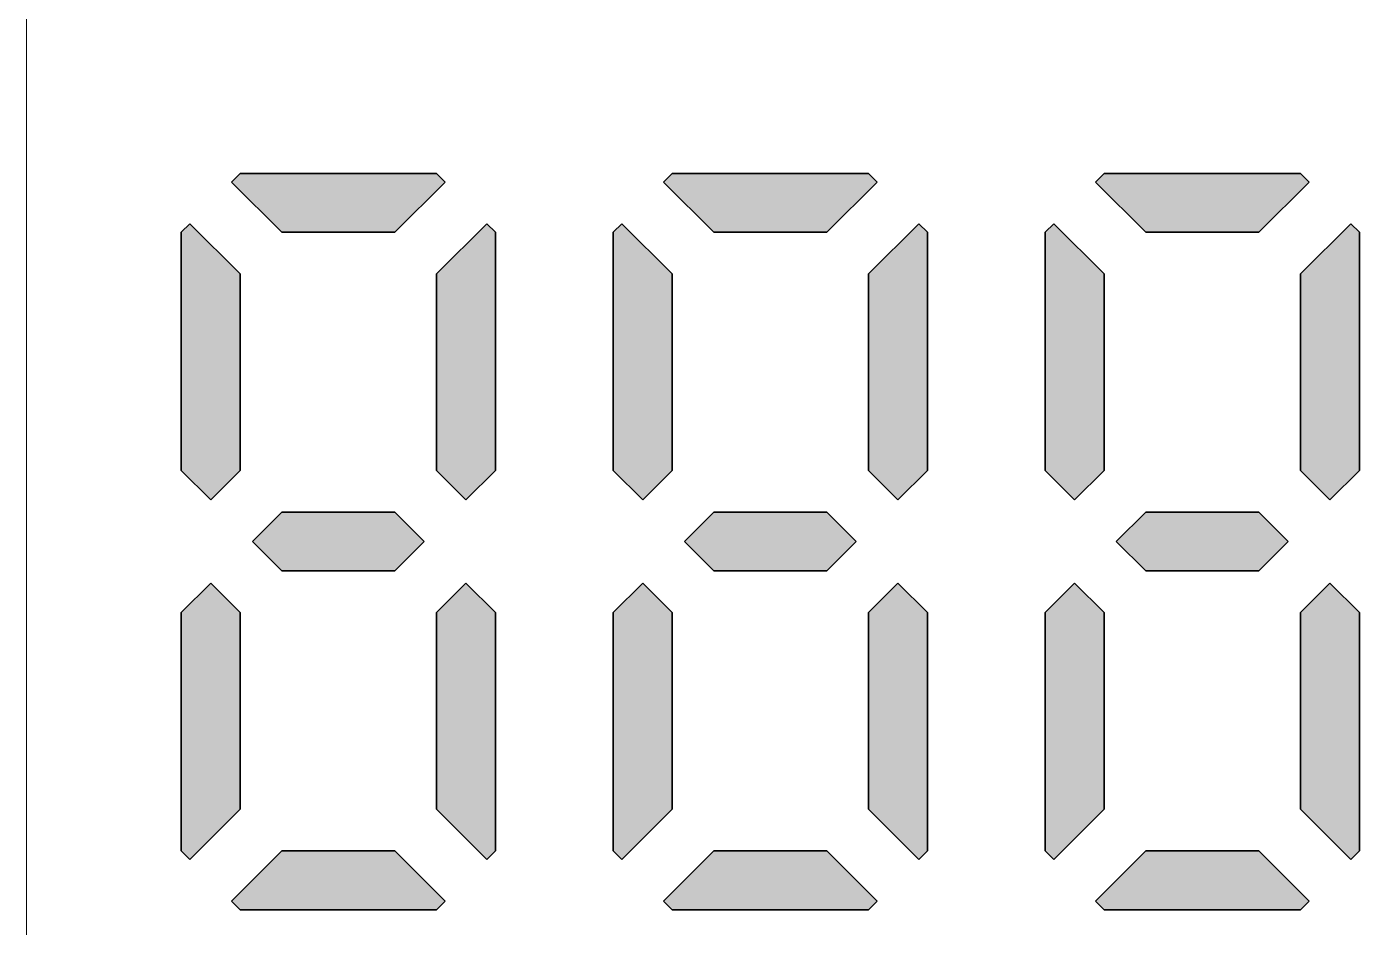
# Model space of a CAD drawing. Header units: millimetres. Extents: x -13 to 383, y -156 to 81.
# Drawn here: x 59.4 to 67.39, y 34.76 to 40.15 of the extents above; entities that cross this region are included whole.
import ezdxf

# ---------------------------------------------------------------- set-up
doc = ezdxf.new("R2010")
doc.units = ezdxf.units.MM
doc.header["$LTSCALE"] = 0.5
doc.layers.get('0').update_dxf_attribs({"lineweight": 18})
doc.layers.add('粗实线层', color=7, linetype='Continuous', lineweight=35)

# ---------------------------------------------------------------- blocks, each defined once
blk = doc.blocks.new('*X6')
at = {"color": 0, "linetype": 'Continuous', "ltscale": 0.5}
blk.add_line((-5.74999999942338, -24.79999999985188), (-5.74999999942338, -1.000000000750532), dxfattribs=at)
blk = doc.blocks.new('*X29')
at = {"layer": '粗实线层', "linetype": 'Continuous'}
h = blk.add_hatch(color=8, dxfattribs=at)
h.paths.add_polyline_path([(-12.22102152960747, -9.7294309351891), (-12.48628218013573, -9.464170284716005), (-12.52227566850348, -9.428176796355643), (-12.47058862970721, -9.37648975755934), (-11.29411803744478, -9.37648975755934), (-11.24243099891083, -9.4281767963557), (-11.5436851378069, -9.729430935189185)], flags=0)
h.paths.add_polyline_path([(-11.29411803770728, -11.15633442878487), (-11.29411803770728, -10.18740916851405), (-11.29411803770716, -9.978998034941839), (-10.99286389886993, -9.677743896396663), (-10.94117686010725, -9.7294309351594), (-10.94117686010736, -11.15633442868221), (-11.11764744880679, -11.33280501737968)], flags=0)
h.paths.add_polyline_path([(-12.22102152973463, -11.7588427063109), (-12.31052441348385, -11.66933982257089), (-12.39749211854382, -11.58237211752001), (-12.22102152973463, -11.40590152880779), (-11.5436851377284, -11.4059015287593), (-11.36721454891199, -11.58237211755753), (-11.54368513767992, -11.7588427063109)], flags=0)
h.paths.add_polyline_path([(-12.82352980730707, -11.1563344286821), (-12.82352980730707, -10.58448149687382), (-12.82352980730707, -9.729430934995236), (-12.77184276854439, -9.677743896396606), (-12.47058862969283, -9.978998035185441), (-12.47058862970721, -11.15633442878482), (-12.64705921840653, -11.33280501737963)], flags=0)
h.paths.add_polyline_path([(-12.82352980730707, -13.43531330012343), (-12.82352980730707, -12.42094101553752), (-12.82352980730707, -12.0084098064365), (-12.64705921860769, -11.83193921773906), (-12.47058862975024, -12.00840980637693), (-12.47058862970721, -13.18574620011157), (-12.77184276854439, -13.48700033872205)], flags=0)
h.paths.add_polyline_path([(-12.52227566850348, -13.73656743876296), (-12.34823218927608, -13.56252395957173), (-12.22102152960747, -13.4353132999295), (-11.5436851379668, -13.43531329995932), (-11.24243099891083, -13.73656743876288), (-11.29411803770716, -13.78825447755926), (-12.47058862970721, -13.78825447755932)], flags=0)
h.paths.add_polyline_path([(-11.29411803770728, -13.18574619991554), (-11.29411803770728, -12.92437200327927), (-11.29411803770728, -12.00840980633373), (-11.1176474490079, -11.83193921773892), (-10.94117686015039, -12.00840980637685), (-10.94117686010725, -13.43531330025397), (-10.99286389886993, -13.48700033872194)], flags=0)
h = blk.add_hatch(color=8, dxfattribs=at)
h.paths.add_polyline_path([(-9.632786227207362, -9.7294309351891), (-9.898046877735624, -9.464170284716005), (-9.934040366103545, -9.428176796355643), (-9.8823533273071, -9.376489757559256), (-8.705882735044668, -9.376489757559256), (-8.65419569651084, -9.4281767963557), (-8.955449835407023, -9.729430935189185)], flags=0)
h.paths.add_polyline_path([(-8.705882735307398, -11.15633442878487), (-8.705882735307284, -10.18740916851405), (-8.705882735307284, -9.978998034941839), (-8.404628596469934, -9.677743896396663), (-8.35294155770714, -9.7294309351594), (-8.352941557707254, -11.15633442868216), (-8.529412146406798, -11.33280501737968)], flags=0)
h.paths.add_polyline_path([(-9.63278622733452, -11.75884270631082), (-9.722289111083853, -11.66933982257089), (-9.809256816143716, -11.58237211752001), (-9.63278622733452, -11.40590152880779), (-8.955449835328409, -11.4059015287593), (-8.77897924651188, -11.58237211755753), (-8.955449835279921, -11.7588427063109)], flags=0)
h.paths.add_polyline_path([(-10.23529450490724, -11.1563344286821), (-10.23529450490724, -10.58448149687382), (-10.23529450490724, -9.729430934995179), (-10.18360746614445, -9.677743896396606), (-9.882353327292833, -9.978998035185441), (-9.8823533273071, -11.15633442878482), (-10.05882391600653, -11.33280501737963)], flags=0)
h.paths.add_polyline_path([(-10.23529450490724, -13.43531330012343), (-10.23529450490724, -12.42094101553752), (-10.23529450490724, -12.0084098064365), (-10.05882391620781, -11.83193921773906), (-9.882353327350359, -12.00840980637693), (-9.8823533273071, -13.18574620011157), (-10.18360746614445, -13.48700033872205)], flags=0)
h.paths.add_polyline_path([(-9.934040366103545, -13.73656743876296), (-9.759996886876138, -13.56252395957173), (-9.632786227207362, -13.4353132999295), (-8.955449835566924, -13.43531329995932), (-8.65419569651084, -13.73656743876288), (-8.705882735307284, -13.78825447755926), (-9.8823533273071, -13.78825447755932)], flags=0)
h.paths.add_polyline_path([(-8.705882735307284, -13.18574619991554), (-8.705882735307284, -12.92437200327927), (-8.705882735307398, -12.00840980633373), (-8.529412146607967, -11.83193921773892), (-8.352941557750512, -12.00840980637685), (-8.35294155770714, -13.43531330025397), (-8.404628596469934, -13.48700033872194)], flags=0)
h = blk.add_hatch(color=8, dxfattribs=at)
h.paths.add_polyline_path([(-6.367214532751746, -9.7294309351891), (-6.101953882223427, -9.464170284716005), (-6.065960393855619, -9.428176796355643), (-6.117647432652007, -9.37648975755934), (-7.294118024914383, -9.37648975755934), (-7.345805063448324, -9.4281767963557), (-7.044550924552198, -9.729430935189185)], flags=0)
h.paths.add_polyline_path([(-7.294118024651766, -11.15633442878487), (-7.29411802465188, -10.18740916851405), (-7.29411802465188, -9.978998034941839), (-7.59537216348923, -9.677743896396663), (-7.64705920225191, -9.7294309351594), (-7.647059202251796, -11.15633442868221), (-7.470588613552366, -11.33280501737968)], flags=0)
h.paths.add_polyline_path([(-6.367214532624473, -11.7588427063109), (-6.277711648875254, -11.66933982257089), (-6.190743943815278, -11.58237211752001), (-6.367214532624473, -11.40590152880779), (-7.044550924630698, -11.4059015287593), (-7.22102151344717, -11.58237211755753), (-7.044550924679186, -11.7588427063109)], flags=0)
h.paths.add_polyline_path([(-5.764706255051976, -11.1563344286821), (-5.764706255051976, -10.58448149687382), (-5.764706255051976, -9.729430934995236), (-5.816393293814713, -9.677743896396606), (-6.117647432666331, -9.978998035185441), (-6.117647432652007, -11.15633442878482), (-5.941176843952633, -11.33280501737963)], flags=0)
h.paths.add_polyline_path([(-5.764706255051976, -13.43531330012343), (-5.764706255051976, -12.42094101553752), (-5.764706255051976, -12.0084098064365), (-5.94117684375135, -11.83193921773906), (-6.117647432608862, -12.00840980637693), (-6.117647432652007, -13.18574620011157), (-5.816393293814713, -13.48700033872205)], flags=0)
h.paths.add_polyline_path([(-6.065960393855619, -13.73656743876296), (-6.24000387308314, -13.56252395957173), (-6.367214532751746, -13.4353132999295), (-7.044550924392183, -13.43531329995932), (-7.345805063448324, -13.73656743876288), (-7.294118024651937, -13.78825447755926), (-6.117647432652007, -13.78825447755932)], flags=0)
h.paths.add_polyline_path([(-7.29411802465188, -13.18574619991554), (-7.29411802465188, -12.92437200327927), (-7.294118024651766, -12.00840980633373), (-7.470588613351197, -11.83193921773892), (-7.647059202208652, -12.00840980637685), (-7.64705920225191, -13.43531330025397), (-7.59537216348923, -13.48700033872194)], flags=0)
at = {"layer": '粗实线层', "color": 8, "linetype": 'Continuous'}
for p, q in [((-12.47058862970721, -9.37648975755934), (-12.52227566850348, -9.428176796355643)), ((-11.29411803744478, -9.37648975755934), (-12.47058862970721, -9.37648975755934)), ((-11.29411803770716, -9.37648975755934), (-11.24243099891083, -9.4281767963557)), ((-9.8823533273071, -9.376489757559256), (-9.934040366103432, -9.428176796355643)), ((-8.705882735044668, -9.376489757559256), (-9.8823533273071, -9.376489757559256)), ((-8.705882735307284, -9.37648975755934), (-8.65419569651084, -9.4281767963557)), ((-7.294118024651937, -9.37648975755934), (-7.345805063448324, -9.4281767963557)), ((-7.294118024914383, -9.37648975755934), (-6.117647432652007, -9.37648975755934)), ((-6.117647432652007, -9.37648975755934), (-6.065960393855732, -9.428176796355643)), ((-12.52227566850348, -9.428176796355643), (-12.22102152960747, -9.7294309351891)), ((-11.24243099891083, -9.4281767963557), (-11.5436851378069, -9.729430935189185)), ((-9.934040366103545, -9.428176796355643), (-9.632786227207362, -9.7294309351891)), ((-8.65419569651084, -9.4281767963557), (-8.955449835407023, -9.729430935189185)), ((-7.345805063448324, -9.4281767963557), (-7.044550924552198, -9.729430935189185)), ((-6.065960393855619, -9.428176796355643), (-6.367214532751746, -9.7294309351891)), ((-12.77184276854439, -9.677743896396606), (-12.82352980730707, -9.729430935159286)), ((-12.82352980730707, -9.729430934995236), (-12.82352980730707, -11.1563344286821)), ((-12.77184276854439, -9.677743896396521), (-12.47058862969283, -9.978998035185441)), ((-11.5436851379668, -9.729430935159286), (-12.2210215296372, -9.729430935159286)), ((-10.99286389886993, -9.677743896396663), (-11.29411803772149, -9.978998035185526)), ((-10.99286389886993, -9.677743896396663), (-10.94117686010725, -9.7294309351594)), ((-10.94117686010725, -9.729430934864638), (-10.94117686010736, -11.15633442868221)), ((-10.18360746614445, -9.677743896396606), (-10.23529450490724, -9.729430935159286)), ((-10.23529450490724, -9.729430934995179), (-10.23529450490724, -11.1563344286821)), ((-10.18360746614445, -9.677743896396521), (-9.882353327292833, -9.978998035185441)), ((-8.955449835566924, -9.729430935159286), (-9.632786227237204, -9.729430935159286)), ((-8.404628596469934, -9.677743896396663), (-8.705882735321552, -9.978998035185526)), ((-8.404628596469934, -9.677743896396663), (-8.35294155770714, -9.7294309351594)), ((-8.35294155770714, -9.729430934864638), (-8.352941557707254, -11.15633442868216)), ((-7.59537216348923, -9.677743896396663), (-7.64705920225191, -9.7294309351594)), ((-7.64705920225191, -9.729430934864638), (-7.647059202251796, -11.15633442868221)), ((-7.59537216348923, -9.677743896396663), (-7.294118024637612, -9.978998035185526)), ((-7.044550924392183, -9.729430935159286), (-6.367214532721903, -9.729430935159286)), ((-5.816393293814713, -9.677743896396521), (-6.117647432666331, -9.978998035185441)), ((-5.816393293814713, -9.677743896396606), (-5.764706255051976, -9.729430935159286)), ((-5.764706255051976, -9.729430934995236), (-5.764706255051976, -11.1563344286821)), ((-12.47058862970721, -9.978998034941753), (-12.47058862970721, -11.15633442878482)), ((-11.29411803770716, -9.978998034941839), (-11.29411803770728, -11.15633442878487)), ((-9.8823533273071, -9.978998034941753), (-9.8823533273071, -11.15633442878482)), ((-8.705882735307284, -9.978998034941839), (-8.705882735307398, -11.15633442878487)), ((-7.29411802465188, -9.978998034941839), (-7.294118024651766, -11.15633442878487)), ((-6.117647432652007, -9.978998034941753), (-6.117647432652007, -11.15633442878482)), ((-12.82352980726409, -11.15633442874167), (-12.64705921860769, -11.33280501737963)), ((-12.47058862975024, -11.15633442874167), (-12.64705921840653, -11.33280501737963)), ((-11.29411803766425, -11.15633442874176), (-11.1176474490079, -11.33280501737968)), ((-10.94117686015039, -11.15633442874176), (-11.11764744880679, -11.33280501737968)), ((-10.23529450486399, -11.15633442874167), (-10.05882391620781, -11.33280501737963)), ((-9.882353327350359, -11.15633442874167), (-10.05882391600653, -11.33280501737963)), ((-8.70588273526414, -11.15633442874176), (-8.529412146607967, -11.33280501737968)), ((-8.352941557750512, -11.15633442874176), (-8.529412146406798, -11.33280501737968)), ((-7.647059202208652, -11.15633442874176), (-7.470588613552366, -11.33280501737968)), ((-7.29411802469491, -11.15633442874176), (-7.470588613351197, -11.33280501737968)), ((-6.117647432608862, -11.15633442874167), (-5.941176843952633, -11.33280501737963)), ((-5.76470625509512, -11.15633442874167), (-5.94117684375135, -11.33280501737963)), ((-12.22102152973463, -11.40590152880779), (-12.39749211850261, -11.58237211755747)), ((-11.5436851377284, -11.4059015287593), (-12.22102152968603, -11.4059015287593)), ((-11.54368513767992, -11.40590152880785), (-11.36721454891199, -11.58237211755753)), ((-9.63278622733452, -11.40590152880779), (-9.809256816102618, -11.58237211755747)), ((-8.955449835328409, -11.4059015287593), (-9.632786227286147, -11.4059015287593)), ((-8.955449835279921, -11.40590152880779), (-8.77897924651188, -11.58237211755753)), ((-7.044550924679186, -11.40590152880785), (-7.22102151344717, -11.58237211755753)), ((-7.044550924630698, -11.4059015287593), (-6.367214532672961, -11.4059015287593)), ((-6.367214532624473, -11.40590152880779), (-6.190743943856546, -11.58237211755747)), ((-12.22102152973463, -11.7588427063109), (-12.39749211854382, -11.58237211752001)), ((-11.54368513767992, -11.7588427063109), (-11.36721454887072, -11.58237211752001)), ((-9.63278622733452, -11.75884270631082), (-9.809256816143716, -11.58237211752001)), ((-8.955449835279921, -11.7588427063109), (-8.778979246470726, -11.58237211752001)), ((-7.044550924679186, -11.7588427063109), (-7.221021513488381, -11.58237211752001)), ((-6.367214532624473, -11.7588427063109), (-6.190743943815278, -11.58237211752001)), ((-11.5436851377284, -11.7588427063593), (-12.22102152968614, -11.7588427063593)), ((-8.955449835328295, -11.7588427063593), (-9.632786227286147, -11.7588427063593)), ((-7.044550924630755, -11.7588427063593), (-6.367214532672961, -11.7588427063593)), ((-12.82352980726409, -12.00840980637699), (-12.64705921860769, -11.83193921773906)), ((-12.47058862975024, -12.00840980637693), (-12.64705921840653, -11.83193921773906)), ((-11.29411803766425, -12.00840980637685), (-11.1176474490079, -11.83193921773892)), ((-10.94117686015039, -12.00840980637685), (-11.11764744880679, -11.83193921773892)), ((-10.23529450486399, -12.00840980637693), (-10.05882391620781, -11.83193921773906)), ((-9.882353327350359, -12.00840980637693), (-10.05882391600653, -11.83193921773906)), ((-8.70588273526414, -12.00840980637685), (-8.529412146607967, -11.83193921773892)), ((-8.352941557750512, -12.00840980637685), (-8.529412146406798, -11.83193921773892)), ((-7.647059202208652, -12.00840980637685), (-7.470588613552366, -11.83193921773892)), ((-7.29411802469491, -12.00840980637685), (-7.470588613351197, -11.83193921773892)), ((-6.117647432608862, -12.00840980637693), (-5.941176843952633, -11.83193921773906)), ((-5.76470625509512, -12.00840980637699), (-5.94117684375135, -11.83193921773906)), ((-12.82352980730707, -13.43531330012343), (-12.82352980730707, -12.0084098064365)), ((-12.47058862970721, -13.18574620011157), (-12.47058862970721, -12.00840980633379)), ((-11.29411803770728, -13.18574619991554), (-11.29411803770728, -12.00840980633373)), ((-10.94117686010725, -13.43531330025397), (-10.94117686010736, -12.00840980643645)), ((-10.23529450490724, -13.43531330012343), (-10.23529450490724, -12.0084098064365)), ((-9.8823533273071, -13.18574620011157), (-9.8823533273071, -12.00840980633379)), ((-8.705882735307284, -13.18574619991554), (-8.705882735307398, -12.00840980633373)), ((-8.35294155770714, -13.43531330025397), (-8.352941557707254, -12.00840980643645)), ((-7.64705920225191, -13.43531330025397), (-7.647059202251796, -12.00840980643645)), ((-7.29411802465188, -13.18574619991554), (-7.294118024651766, -12.00840980633373)), ((-6.117647432652007, -13.18574620011157), (-6.117647432652007, -12.00840980633379)), ((-5.764706255051976, -13.43531330012343), (-5.764706255051976, -12.0084098064365)), ((-12.77184276854439, -13.48700033872205), (-12.47058862969283, -13.18574619993313)), ((-10.99286389886993, -13.487000338722), (-11.29411803772149, -13.18574619993308)), ((-10.18360746614445, -13.48700033872205), (-9.882353327292833, -13.18574619993313)), ((-8.404628596469934, -13.48700033872194), (-8.705882735321552, -13.18574619993308)), ((-7.59537216348923, -13.487000338722), (-7.294118024637612, -13.18574619993308)), ((-5.816393293814713, -13.48700033872205), (-6.117647432666331, -13.18574619993313)), ((-12.77184276854439, -13.48700033872205), (-12.82352980730707, -13.43531329995932)), ((-12.52227566850348, -13.73656743876296), (-12.22102152960747, -13.4353132999295)), ((-11.5436851379668, -13.43531329995932), (-12.2210215296372, -13.43531329995932)), ((-11.24243099891083, -13.73656743876288), (-11.5436851378069, -13.43531329992942)), ((-10.99286389886993, -13.48700033872194), (-10.94117686010725, -13.43531329995926)), ((-10.18360746614445, -13.48700033872205), (-10.23529450490724, -13.43531329995932)), ((-9.934040366103545, -13.73656743876296), (-9.632786227207362, -13.4353132999295)), ((-8.955449835566924, -13.43531329995932), (-9.632786227237204, -13.43531329995932)), ((-8.65419569651084, -13.73656743876288), (-8.955449835407023, -13.43531329992942)), ((-8.404628596469934, -13.48700033872194), (-8.35294155770714, -13.43531329995918)), ((-7.59537216348923, -13.48700033872194), (-7.64705920225191, -13.43531329995926)), ((-7.345805063448324, -13.73656743876288), (-7.044550924552198, -13.43531329992942)), ((-7.044550924392183, -13.43531329995932), (-6.367214532721903, -13.43531329995932)), ((-6.065960393855619, -13.73656743876296), (-6.367214532751746, -13.4353132999295)), ((-5.816393293814713, -13.48700033872205), (-5.764706255051976, -13.43531329995932)), ((-12.47058862970721, -13.78825447755932), (-12.52227566850348, -13.73656743876296)), ((-11.29411803744478, -13.78825447755932), (-12.47058862970721, -13.78825447755932)), ((-11.29411803770716, -13.78825447755926), (-11.24243099891083, -13.73656743876288)), ((-9.8823533273071, -13.78825447755932), (-9.934040366103432, -13.73656743876296)), ((-8.705882735044668, -13.78825447755932), (-9.8823533273071, -13.78825447755932)), ((-8.705882735307284, -13.78825447755926), (-8.65419569651084, -13.73656743876288)), ((-7.294118024651937, -13.78825447755926), (-7.345805063448324, -13.73656743876288)), ((-7.294118024914383, -13.78825447755932), (-6.117647432652007, -13.78825447755932)), ((-6.117647432652007, -13.78825447755932), (-6.065960393855732, -13.73656743876296))]:
    blk.add_line(p, q, dxfattribs=at)

msp = doc.modelspace()

# ---------------------------------------------------------------- block references
at = {"color": 0, "linetype": 'Continuous', "ltscale": 0.5}
for name, p in [('*X6', (65.1534463498266, 47.54999943935192)), ('*X29', (73.15344673038297, 48.64999987148563))]:
    msp.add_blockref(name, p, dxfattribs=at)

doc.saveas('drawing.dxf')
